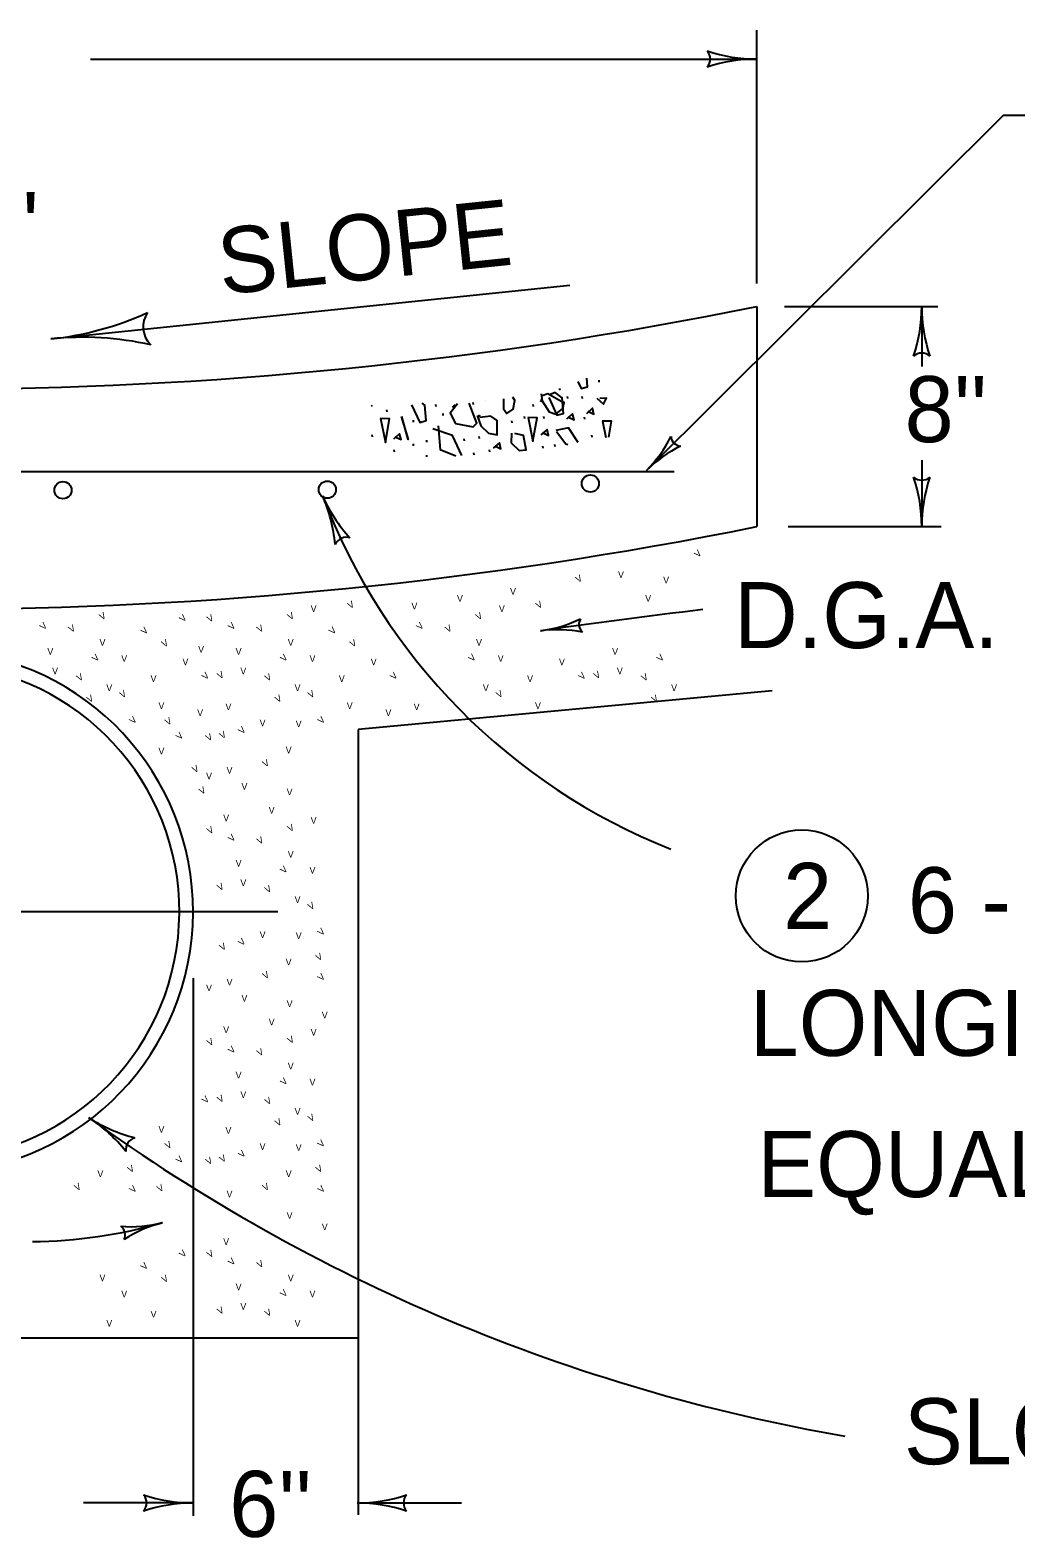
# Model space of a CAD drawing. Extents: x 1007 to 1035.5, y 1000.5 to 1021.5.
# Drawn here: x 1011.106 to 1014.093, y 1011.039 to 1015.608 of the extents above; entities that cross this region are included whole.
import ezdxf

# ---------------------------------------------------------------- set-up
doc = ezdxf.new("R2010")
doc.units = 0
for name, color, linetype in [('Level 1', 7, 'Continuous'), ('Level 2', 7, 'Continuous'), ('Level 5', 7, 'Continuous')]:
    doc.layers.add(name, color=color, linetype=linetype)

msp = doc.modelspace()

# ---------------------------------------------------------------- linework, layer by layer
at = {"layer": 'Level 1'}
for p, q in [((1014.0544, 1015.3489), (1012.9737, 1014.2736)), ((1014.1794, 1015.3489), (1014.0544, 1015.3489)), ((1011.1682, 1014.6722), (1012.7413, 1014.8349)), ((1013.3078, 1014.7701), (1013.3078, 1014.1034)), ((1012.8288, 1014.5468), (1012.8295, 1014.5408)), ((1012.6532, 1014.4814), (1012.6577, 1014.4918)), ((1012.7334, 1014.4973), (1012.7342, 1014.4913)), ((1012.7774, 1014.4973), (1012.7782, 1014.4913)), ((1012.1394, 1014.4709), (1012.1417, 1014.468)), ((1012.1855, 1014.457), (1012.1863, 1014.451)), ((1012.3339, 1014.4735), (1012.3347, 1014.4675)), ((1012.3559, 1014.446), (1012.3567, 1014.44)), ((1012.3851, 1014.4658), (1012.3948, 1014.4724)), ((1012.4476, 1014.479), (1012.4483, 1014.473)), ((1012.4867, 1014.4846), (1012.4868, 1014.484)), ((1012.629, 1014.4735), (1012.6298, 1014.4675)), ((1012.2661, 1014.4258), (1012.2668, 1014.4199)), ((1012.4673, 1014.4418), (1012.465, 1014.4351)), ((1012.5648, 1014.424), (1012.5656, 1014.4181)), ((1012.6033, 1014.4368), (1012.6041, 1014.4309)), ((1012.6619, 1014.4368), (1012.6627, 1014.4309)), ((1012.7848, 1014.435), (1012.7855, 1014.4291)), ((1012.8399, 1014.4232), (1012.8502, 1014.3733)), ((1012.1415, 1014.3819), (1012.1423, 1014.3759)), ((1012.2661, 1014.3544), (1012.2668, 1014.3484)), ((1012.3064, 1014.3654), (1012.3072, 1014.3594)), ((1012.4201, 1014.3691), (1012.4208, 1014.3631)), ((1012.4659, 1014.3764), (1012.4666, 1014.3704)), ((1012.8068, 1014.3801), (1012.8075, 1014.3741)), ((1012.2075, 1014.3361), (1012.2083, 1014.3301)), ((1012.3064, 1014.3196), (1012.307, 1014.3148)), ((1012.4494, 1014.3269), (1012.4501, 1014.3212)), ((1012.497, 1014.3361), (1012.4978, 1014.3301)), ((1012.6583, 1014.3471), (1012.659, 1014.3411)), ((1012.6949, 1014.3526), (1012.6957, 1014.3466)), ((1008.5578, 1014.2701), (1013.0578, 1014.2701)), ((1012.0995, 1013.4889), (1012.0995, 1011.6451)), ((1011.0032, 1012.9368), (1011.8564, 1012.9368)), ((1011.5995, 1012.7351), (1011.5995, 1011.1065)), ((1009.5162, 1011.6451), (1012.0995, 1011.6451))]:
    msp.add_line(p, q, dxfattribs=at)
for points in [[(1012.7658, 1014.5428), (1012.7755, 1014.522), (1012.7949, 1014.5273), (1012.7928, 1014.5534)], [(1012.5404, 1014.4904), (1012.5397, 1014.4605), (1012.5502, 1014.4463), (1012.5696, 1014.459), (1012.5748, 1014.4859), (1012.5685, 1014.4955)], [(1012.6539, 1014.5053), (1012.6577, 1014.4844), (1012.6786, 1014.4508), (1012.6988, 1014.4441), (1012.7197, 1014.4613), (1012.7242, 1014.4792), (1012.7152, 1014.4829), (1012.6748, 1014.5061), (1012.6569, 1014.5001)], [(1012.6776, 1014.4944), (1012.7022, 1014.4413), (1012.7217, 1014.4466), (1012.7179, 1014.4937), (1012.6963, 1014.5093), (1012.6791, 1014.5026)], [(1012.7078, 1014.5198), (1012.7115, 1014.5195), (1012.7113, 1014.5212)], [(1012.8228, 1014.4926), (1012.8437, 1014.4747), (1012.8526, 1014.4926), (1012.8317, 1014.4918)], [(1012.2616, 1014.4724), (1012.2863, 1014.4193), (1012.3057, 1014.4246), (1012.3019, 1014.4717), (1012.2939, 1014.4774)], [(1012.4008, 1014.4754), (1012.3784, 1014.4471), (1012.3948, 1014.4157), (1012.4486, 1014.4053), (1012.459, 1014.4172), (1012.4358, 1014.4778)], [(1012.7958, 1014.4529), (1012.8144, 1014.4439), (1012.81, 1014.4618), (1012.7913, 1014.4454)], [(1012.1673, 1014.4305), (1012.1823, 1014.3581), (1012.195, 1014.4298), (1012.1666, 1014.4305)], [(1012.2305, 1014.4373), (1012.2514, 1014.3672), (1012.232, 1014.4373)], [(1012.3425, 1014.4083), (1012.3485, 1014.3373), (1012.3958, 1014.3181)], [(1012.4605, 1014.4403), (1012.4718, 1014.4083), (1012.4949, 1014.3866), (1012.521, 1014.3813), (1012.521, 1014.4247), (1012.5016, 1014.4381), (1012.4688, 1014.4343)], [(1012.6145, 1014.4342), (1012.6294, 1014.3618), (1012.6422, 1014.4334), (1012.6138, 1014.4342)], [(1012.7662, 1014.3578), (1012.7376, 1014.403), (1012.6988, 1014.3948)], [(1012.7353, 1014.4364), (1012.754, 1014.4274), (1012.7495, 1014.4453), (1012.7308, 1014.4289)], [(1012.8591, 1014.3749), (1012.8676, 1014.4224), (1012.8392, 1014.4232)], [(1012.2112, 1014.3759), (1012.2298, 1014.367), (1012.2254, 1014.3849), (1012.2068, 1014.3685)], [(1012.4139, 1014.3192), (1012.3858, 1014.3798), (1012.3261, 1014.3993)], [(1012.5136, 1014.3484), (1012.5323, 1014.3395), (1012.5278, 1014.3574), (1012.5091, 1014.341)], [(1012.5643, 1014.3866), (1012.5636, 1014.3574), (1012.5875, 1014.3336), (1012.6084, 1014.3358), (1012.6009, 1014.3791), (1012.5748, 1014.3851)], [(1012.6583, 1014.3888), (1012.677, 1014.3798), (1012.6725, 1014.3978), (1012.6538, 1014.3813)], [(1012.701, 1014.3918), (1012.7287, 1014.3544), (1012.7355, 1014.3522)]]:
    msp.add_lwpolyline(points, dxfattribs=at)
for centre, radius in [((1011.205, 1014.2137), 0.026), ((1012.0064, 1014.2154), 0.026), ((1012.8035, 1014.2338), 0.026), ((1013.4442, 1012.9843), 0.2)]:
    msp.add_circle(centre, radius, dxfattribs=at)
for centre, radius, start, end in [((1010.8078, 1027.1451), 12.625, 258.57881, 281.42119), ((1011.0717, 1015.6047), 0.9375, 275.9055, 294.5742), ((1011.5228, 1014.7087), 0.075, 144.6801, 226.7967), ((1011.2646, 1013.7396), 0.9375, 77.2526, 95.8993), ((1011.0717, 1015.6047), 0.9375, 275.8932, 275.9055), ((1012.6979, 1014.5507), 0.3909, 314.8561, 333.5248), ((1013.0791, 1014.3784), 0.0313, 183.6307, 265.7473), ((1013.2494, 1013.9965), 0.3909, 116.2032, 134.8499), ((1012.6979, 1014.5507), 0.3909, 314.8438, 314.8561), ((1010.8078, 1026.4784), 12.625, 258.57881, 281.42119), ((1017.65, 977.6132), 36.5181, 97.08737, 97.86514), ((1012.6021, 1014.1745), 0.39, 277.4763, 296.145), ((1012.7999, 1013.8071), 0.0312, 146.2509, 228.3675), ((1012.6021, 1014.1745), 0.39, 277.464, 277.4763), ((1012.7036, 1013.4011), 0.39, 78.8234, 97.4701), ((1010.8078, 1012.9368), 0.7917, 96.0431, 83.9575), ((1010.8078, 1012.9368), 0.75, 96.3817, 83.6183), ((1011.0975, 1013.4259), 1.4889, 270.5741, 285.9271), ((1011.4102, 1012.3722), 0.39, 265.5829, 284.2296), ((1011.3623, 1011.9577), 0.0312, 333.0103, 55.127), ((1011.602, 1011.6161), 0.39, 104.2357, 122.9045), ((1011.602, 1011.6161), 0.39, 104.2235, 104.2357)]:
    msp.add_arc(centre, radius, start, end, dxfattribs=at)
at = {"layer": 'Level 5'}
for p, q in [((1013.3078, 1014.8398), (1013.3078, 1015.6077)), ((1011.2882, 1015.5202), (1013.3078, 1015.5202)), ((1013.3915, 1014.7701), (1013.8561, 1014.7701)), ((1013.8078, 1014.7701), (1013.8078, 1014.5883)), ((1012.7964, 1014.2699), (1012.7964, 1014.2699)), ((1013.8078, 1014.3043), (1013.8078, 1014.1034)), ((1013.4026, 1014.1034), (1013.8671, 1014.1034)), ((1013.3542, 1013.6056), (1012.0995, 1013.4889)), ((1012.0995, 1011.6451), (1012.0995, 1011.1088)), ((1011.5995, 1011.1451), (1011.2673, 1011.1451)), ((1012.0963, 1011.1451), (1012.4125, 1011.1451))]:
    msp.add_line(p, q, dxfattribs=at)
for centre, radius, start, end in [((1013.1296, 1015.5202), 0.0375, 318.7746, 40.8913), ((1013.3078, 1015.9889), 0.4688, 251.3472, 269.9939), ((1013.3078, 1015.0514), 0.4688, 90, 108.6688), ((1013.3078, 1015.0514), 0.4688, 89.9878, 90), ((1013.3391, 1014.7701), 0.4688, 341.3472, 359.9939), ((1014.2766, 1014.7701), 0.4688, 179.9878, 180), ((1014.2766, 1014.7701), 0.4688, 180, 198.6688), ((1013.8078, 1014.5918), 0.0375, 48.7746, 130.8913), ((1013.8079, 1014.2817), 0.0375, 228.7746, 310.8913), ((1013.3391, 1014.1034), 0.4688, 0, 18.6688), ((1014.2766, 1014.1034), 0.4688, 161.3472, 179.9939), ((1012.4208, 1014.3856), 0.4687, 203.7534, 203.7657), ((1013.7303, 1014.8554), 1.8591, 200.7531, 248.4382), ((1012.4208, 1014.3856), 0.4687, 203.7657, 222.4344), ((1011.5628, 1014.0078), 0.4687, 5.1128, 23.7596), ((1013.3391, 1014.1034), 0.4688, 359.9878, 0), ((1012.0636, 1014.0335), 0.0375, 72.5403, 154.657), ((1011.5376, 1012.7061), 0.4687, 237.1279, 237.1401), ((1011.5376, 1012.7061), 0.4687, 237.1401, 255.8089), ((1014.5148, 1016.7836), 5.5168, 234.1432, 260.1884), ((1011.0289, 1011.9186), 0.4687, 38.4872, 57.134), ((1011.433, 1012.2156), 0.0375, 105.9147, 188.0314), ((1011.4213, 1011.1451), 0.0375, 318.7746, 40.8913), ((1011.5995, 1011.6138), 0.4687, 251.3472, 269.9939), ((1012.0963, 1011.6138), 0.4687, 270, 288.6688), ((1012.2746, 1011.145), 0.0375, 138.7746, 220.8913), ((1011.5995, 1010.6763), 0.4687, 90, 108.6688), ((1011.5995, 1010.6763), 0.4687, 89.9878, 90), ((1012.0963, 1011.6138), 0.4687, 269.9878, 270), ((1012.0963, 1010.6763), 0.4687, 71.3472, 89.9939)]:
    msp.add_arc(centre, radius, start, end, dxfattribs=at)

# ---------------------------------------------------------------- texts
at = {"layer": 'Level 1'}
for s, p in [("3''", (1010.8816, 1014.9168)), ("8''", (1013.7558, 1014.3593)), ('D.G.A.', (1013.2388, 1013.7353)), ('2', (1013.3875, 1012.8843)), ('6 - NO. 5 ', (1013.7659, 1012.8713)), ('LONGITUDINAL BARS', (1013.2863, 1012.4997)), ('EQUALLY SPACED', (1013.3093, 1012.0718)), ('SLOTTED PIPE', (1013.7538, 1011.2623)), ("6''", (1011.7091, 1011.0422))]:
    msp.add_text(s, height=0.2, dxfattribs=at).set_placement(p)
msp.add_text('SLOPE', height=0.2, rotation=5.9061, dxfattribs=at).set_placement((1011.6854, 1014.8058))
at = {"layer": 'Level 2'}
for rotation, p in [(45, (1013.1298, 1014.0083)), (29.9221, (1012.7657, 1013.9325)), (29.9221, (1012.0748, 1013.8534)), (29.9221, (1012.6454, 1013.8534)), (45, (1011.1467, 1013.7884)), (29.9221, (1011.2294, 1013.7813)), (29.9221, (1011.3222, 1013.8191)), (45, (1011.5692, 1013.8125)), (29.9221, (1011.6486, 1013.8123)), (45, (1011.7173, 1013.7884)), (29.9221, (1011.8, 1013.7813)), (29.9221, (1011.8928, 1013.8191)), (45, (1012.2878, 1013.7884)), (29.9221, (1012.3706, 1013.7813)), (29.9221, (1012.4633, 1013.8191)), (45, (1011.4524, 1013.7747)), (29.9221, (1011.5112, 1013.7367)), (45, (1012.023, 1013.7747)), (29.9221, (1012.0818, 1013.7367)), (45, (1011.3047, 1013.6923)), (45, (1011.8753, 1013.6923)), (45, (1012.4458, 1013.6923)), (45, (1013.0164, 1013.6923)), (29.9221, (1011.2535, 1013.6336)), (45, (1011.6379, 1013.6373)), (29.9221, (1011.6798, 1013.6405)), (29.9221, (1011.8241, 1013.6336)), (45, (1012.2085, 1013.6373)), (45, (1012.7791, 1013.6373)), (29.9221, (1012.8209, 1013.6405)), (29.9221, (1012.9653, 1013.6336)), (29.9221, (1011.2844, 1013.5689)), (29.9221, (1011.3841, 1013.5827)), (29.9221, (1011.855, 1013.5689)), (29.9221, (1011.9547, 1013.5827)), (29.9221, (1012.5253, 1013.5827)), (29.9221, (1012.9962, 1013.5689)), (45, (1011.4181, 1013.5039)), (29.9221, (1011.5215, 1013.5002)), (45, (1011.7482, 1013.473)), (45, (1011.9887, 1013.5039)), (45, (1011.5589, 1013.4558)), (29.9221, (1011.6452, 1013.4521)), (29.9221, (1011.6867, 1013.459)), (29.9221, (1011.8172, 1013.3731)), (29.9221, (1011.6039, 1013.3559)), (29.9221, (1011.6245, 1013.2907)), (29.9221, (1011.6486, 1013.1704)), (45, (1011.7173, 1013.1466)), (29.9221, (1011.8928, 1013.1773)), (29.9221, (1011.8, 1013.1395)), (45, (1011.8753, 1013.0504)), (29.9221, (1011.6798, 1012.9987)), (29.9221, (1011.8241, 1012.9918)), (29.9221, (1011.9547, 1012.9408)), (45, (1011.7482, 1012.8312)), (45, (1011.9887, 1012.8621)), (29.9221, (1011.6867, 1012.8172)), (29.9221, (1011.9787, 1012.7863)), (29.9221, (1011.8172, 1012.7313)), (45, (1011.9887, 1012.7247)), (29.9221, (1011.6486, 1012.5286)), (45, (1011.7173, 1012.5048)), (29.9221, (1011.8928, 1012.5354)), (29.9221, (1011.8, 1012.4977)), (45, (1011.8753, 1012.4086)), (45, (1011.6379, 1012.3536)), (29.9221, (1011.6798, 1012.3568)), (29.9221, (1011.8241, 1012.3499)), (29.9221, (1011.855, 1012.2853)), (29.9221, (1011.9547, 1012.299)), (29.9221, (1011.5215, 1012.2165)), (45, (1011.7482, 1012.1893)), (45, (1011.9887, 1012.2203)), (29.9221, (1011.4081, 1012.1444)), (45, (1011.5589, 1012.1721)), (29.9221, (1011.6452, 1012.1684)), (29.9221, (1011.6867, 1012.1753)), (29.9221, (1011.9787, 1012.1444)), (29.9221, (1011.2466, 1012.0894)), (29.9221, (1011.8172, 1012.0894)), (45, (1011.4181, 1012.0828)), (29.9221, (1011.4974, 1012.086)), (45, (1011.9887, 1012.0828)), (45, (1011.5692, 1011.887)), (29.9221, (1011.6486, 1011.8868)), (45, (1011.7173, 1011.8629)), (45, (1011.4524, 1011.8492)), (29.9221, (1011.8, 1011.8558)), (29.9221, (1011.5112, 1011.8112)), (45, (1011.8753, 1011.7668)), (29.9221, (1011.6798, 1011.715)), (29.9221, (1011.8241, 1011.7081))]:
    msp.add_text('V', height=0.02, rotation=rotation, dxfattribs=at).set_placement(p)
for p in [(1012.8873, 1013.9481), (1013.0242, 1013.9315), (1012.5601, 1013.8972), (1011.9557, 1013.845), (1012.2613, 1013.8525), (1012.3992, 1013.8759), (1012.5263, 1013.845), (1012.9698, 1013.8759), (1011.3158, 1013.7425), (1011.8864, 1013.7425), (1012.457, 1013.7425), (1011.1578, 1013.7151), (1011.6148, 1013.7219), (1011.7284, 1013.7151), (1012.8696, 1013.7151), (1011.1721, 1013.656), (1011.3817, 1013.6938), (1011.5672, 1013.6835), (1011.7427, 1013.656), (1011.9523, 1013.6938), (1012.1378, 1013.6835), (1012.5228, 1013.6938), (1012.7083, 1013.6835), (1012.8838, 1013.656), (1011.3365, 1013.6051), (1011.4705, 1013.6326), (1011.9071, 1013.6051), (1012.0411, 1013.6326), (1012.4777, 1013.6051), (1012.6117, 1013.6326), (1013.0483, 1013.6051), (1011.4945, 1013.5508), (1011.6118, 1013.5295), (1011.6975, 1013.5473), (1012.0651, 1013.5508), (1012.1824, 1013.5295), (1012.2681, 1013.5473), (1012.6357, 1013.5508), (1011.8011, 1013.4986), (1011.9105, 1013.4958), (1011.4945, 1013.4133), (1011.8801, 1013.4162), (1011.6388, 1013.3378), (1011.7009, 1013.3549), (1011.7461, 1013.3063), (1011.883, 1013.2897), (1011.6907, 1013.2107), (1011.8286, 1013.2341), (1011.9557, 1013.2032), (1011.8864, 1013.1007), (1011.7284, 1013.0733), (1011.7427, 1013.0142), (1011.9523, 1013.052), (1011.9071, 1012.9633), (1011.8011, 1012.8568), (1011.9105, 1012.8539), (1011.8801, 1012.7743), (1011.6388, 1012.6959), (1011.7009, 1012.7131), (1011.7461, 1012.6644), (1011.883, 1012.6478), (1011.9895, 1012.6135), (1011.6907, 1012.5688), (1011.8286, 1012.5923), (1011.9557, 1012.5613), (1011.7284, 1012.4314), (1011.8864, 1012.4588), (1011.7427, 1012.3723), (1011.9523, 1012.4102), (1011.9071, 1012.3214), (1011.4945, 1012.2671), (1011.6975, 1012.2637), (1011.8011, 1012.2149), (1011.9105, 1012.2121), (1011.3095, 1012.1325), (1011.8801, 1012.1325), (1011.7009, 1012.0713), (1011.883, 1012.006), (1011.9895, 1011.9717), (1011.6907, 1011.927), (1011.3158, 1011.817), (1011.7284, 1011.7896), (1011.8864, 1011.817), (1011.3817, 1011.7683), (1011.7427, 1011.7305), (1011.9523, 1011.7683), (1011.4705, 1011.7071), (1011.3365, 1011.6796), (1011.9071, 1011.6796)]:
    msp.add_text('V', height=0.02, dxfattribs=at).set_placement(p)

doc.saveas('drawing.dxf')
